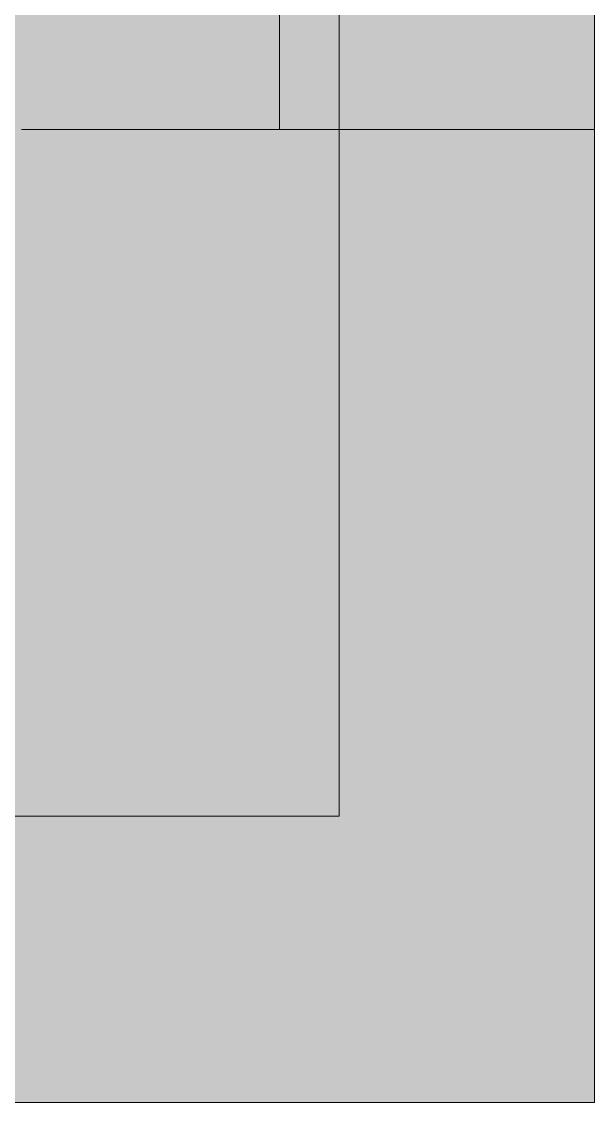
# Model space of a CAD drawing. Header units: inches. Extents: x 224 to 2249, y -2447 to -36.
# Drawn here: x 2179.44 to 2189.44, y -1724.89 to -1706.01 of the extents above; entities that cross this region are included whole.
import ezdxf

# ---------------------------------------------------------------- set-up
doc = ezdxf.new("R2010")
doc.units = ezdxf.units.IN
doc.header["$MEASUREMENT"] = 0
for name, color, linetype, lineweight in [('A-COLS', 52, 'Continuous', 13), ('A-DETL-THIN', 151, 'Continuous', 9), ('A-GLAZ-CWMG', 51, 'Continuous', 13), ('A-WALL', 113, 'Continuous', 13), ('A-WALL-PATT', 111, 'Continuous', 13)]:
    doc.layers.add(name, color=color, linetype=linetype, lineweight=lineweight)

# ---------------------------------------------------------------- blocks, each defined once
blk = doc.blocks.new('Rectangular Mullion - 2_5_ x 5_ rectangular-5104493-Level 4 CONSTRUCTION')
at = {"layer": 'A-GLAZ-CWMG', "lineweight": 9}
blk.add_hatch(color=7, dxfattribs=at).paths.add_polyline_path([(0, 2.75), (0, -2.75), (-2.5, -2.75), (-2.5, 2.75)], flags=0)
at = {"layer": 'A-GLAZ-CWMG', "color": 8, "lineweight": 20}
for p, q in [((-2.5, 2.75), (0, 2.75)), ((-2.5, -2.75), (-2.5, 2.75)), ((0, 2.75), (0, -2.75)), ((0, -2.75), (-2.5, -2.75))]:
    blk.add_line(p, q, dxfattribs=at)
blk = doc.blocks.new('Columns 56 - Columns 4-5528654-Level 4 CONSTRUCTION')
at = {"layer": 'A-COLS', "lineweight": 9}
blk.add_hatch(color=7, dxfattribs=at).paths.add_polyline_path([(1405.526, -854.939), (1414.405, -827.615), (1387.094, -818.741), (1378.216, -846.066), (1393.054, -850.887)], flags=0)
at = {"layer": 'A-COLS', "color": 8, "lineweight": 20}
for p, q in [((1405.526, -854.939), (1414.405, -827.615)), ((1378.216, -846.066), (1405.526, -854.939))]:
    blk.add_line(p, q, dxfattribs=at)

msp = doc.modelspace()

# ---------------------------------------------------------------- hatches: boundary and pattern name
at = {"layer": 'A-WALL-PATT', "lineweight": 9}
h = msp.add_hatch(color=7, dxfattribs=at)
h.paths.add_polyline_path([(2184.986, -1714.891), (2189.44, -1714.891), (2189.44, -1707.891), (2184.986, -1707.891), (2184.986, -1711.008)], flags=0)
h.paths.add_polyline_path([(2189.44, -1571.669), (2189.44, -1568.169), (2179.44, -1568.169), (2179.44, -1571.669), (2188.94, -1571.669)], flags=0)
h.paths.add_polyline_path([(2189.44, -1441.391), (2189.44, -1437.891), (2179.44, -1437.891), (2179.44, -1441.391), (2188.94, -1441.391)], flags=0)
h.paths.add_polyline_path([(2189.44, -1048.598), (2189.44, -1045.098), (2179.44, -1045.098), (2179.44, -1048.598), (2188.94, -1048.598)], flags=0)
h.paths.add_polyline_path([(2185.454, -928.891), (2189.44, -928.891), (2189.44, -925.391), (2179.44, -925.391), (2179.44, -928.891)], flags=0)
h = msp.add_hatch(color=7, dxfattribs=at)
h.paths.add_polyline_path([(2185.454, -1724.891), (2189.44, -1724.891), (2189.44, -1714.891), (2184.986, -1714.891), (2184.986, -1719.891), (2172.451, -1719.891), (2172.451, -1724.891), (2184.986, -1724.891)], flags=0)
h.paths.add_polyline_path([(1328.482, -1718.891), (1330.204, -1718.891), (1330.204, -1714.891), (1328.482, -1714.891)], flags=0)

# ---------------------------------------------------------------- linework, layer by layer
at = {"layer": 'A-DETL-THIN'}
for p, q in [((2189.44, -1724.891), (2189.44, -788.074)), ((1330.204, -1724.891), (2189.44, -1724.891))]:
    msp.add_line(p, q, dxfattribs=at)
at = {"layer": 'A-WALL', "color": 8, "lineweight": 20}
for p, q in [((2189.44, -1707.891), (2179.44, -1707.891)), ((2189.44, -1724.891), (2189.44, -1707.891)), ((2172.451, -1724.891), (2189.44, -1724.891))]:
    msp.add_line(p, q, dxfattribs=at)

# ---------------------------------------------------------------- block references
at = {"layer": 'A-COLS', "lineweight": 9, "rotation": 18.00000000000044}
msp.add_blockref('Columns 56 - Columns 4-5528654-Level 4 CONSTRUCTION', (584.06, -1341.126), dxfattribs=at)
at = {"layer": 'A-GLAZ-CWMG', "lineweight": 9, "extrusion": (0, 0, -1), "rotation": 270.0000000000012}
msp.add_blockref('Rectangular Mullion - 2_5_ x 5_ rectangular-5104493-Level 4 CONSTRUCTION', (-2186.69, -1707.891), dxfattribs=at)

doc.saveas('drawing.dxf')
